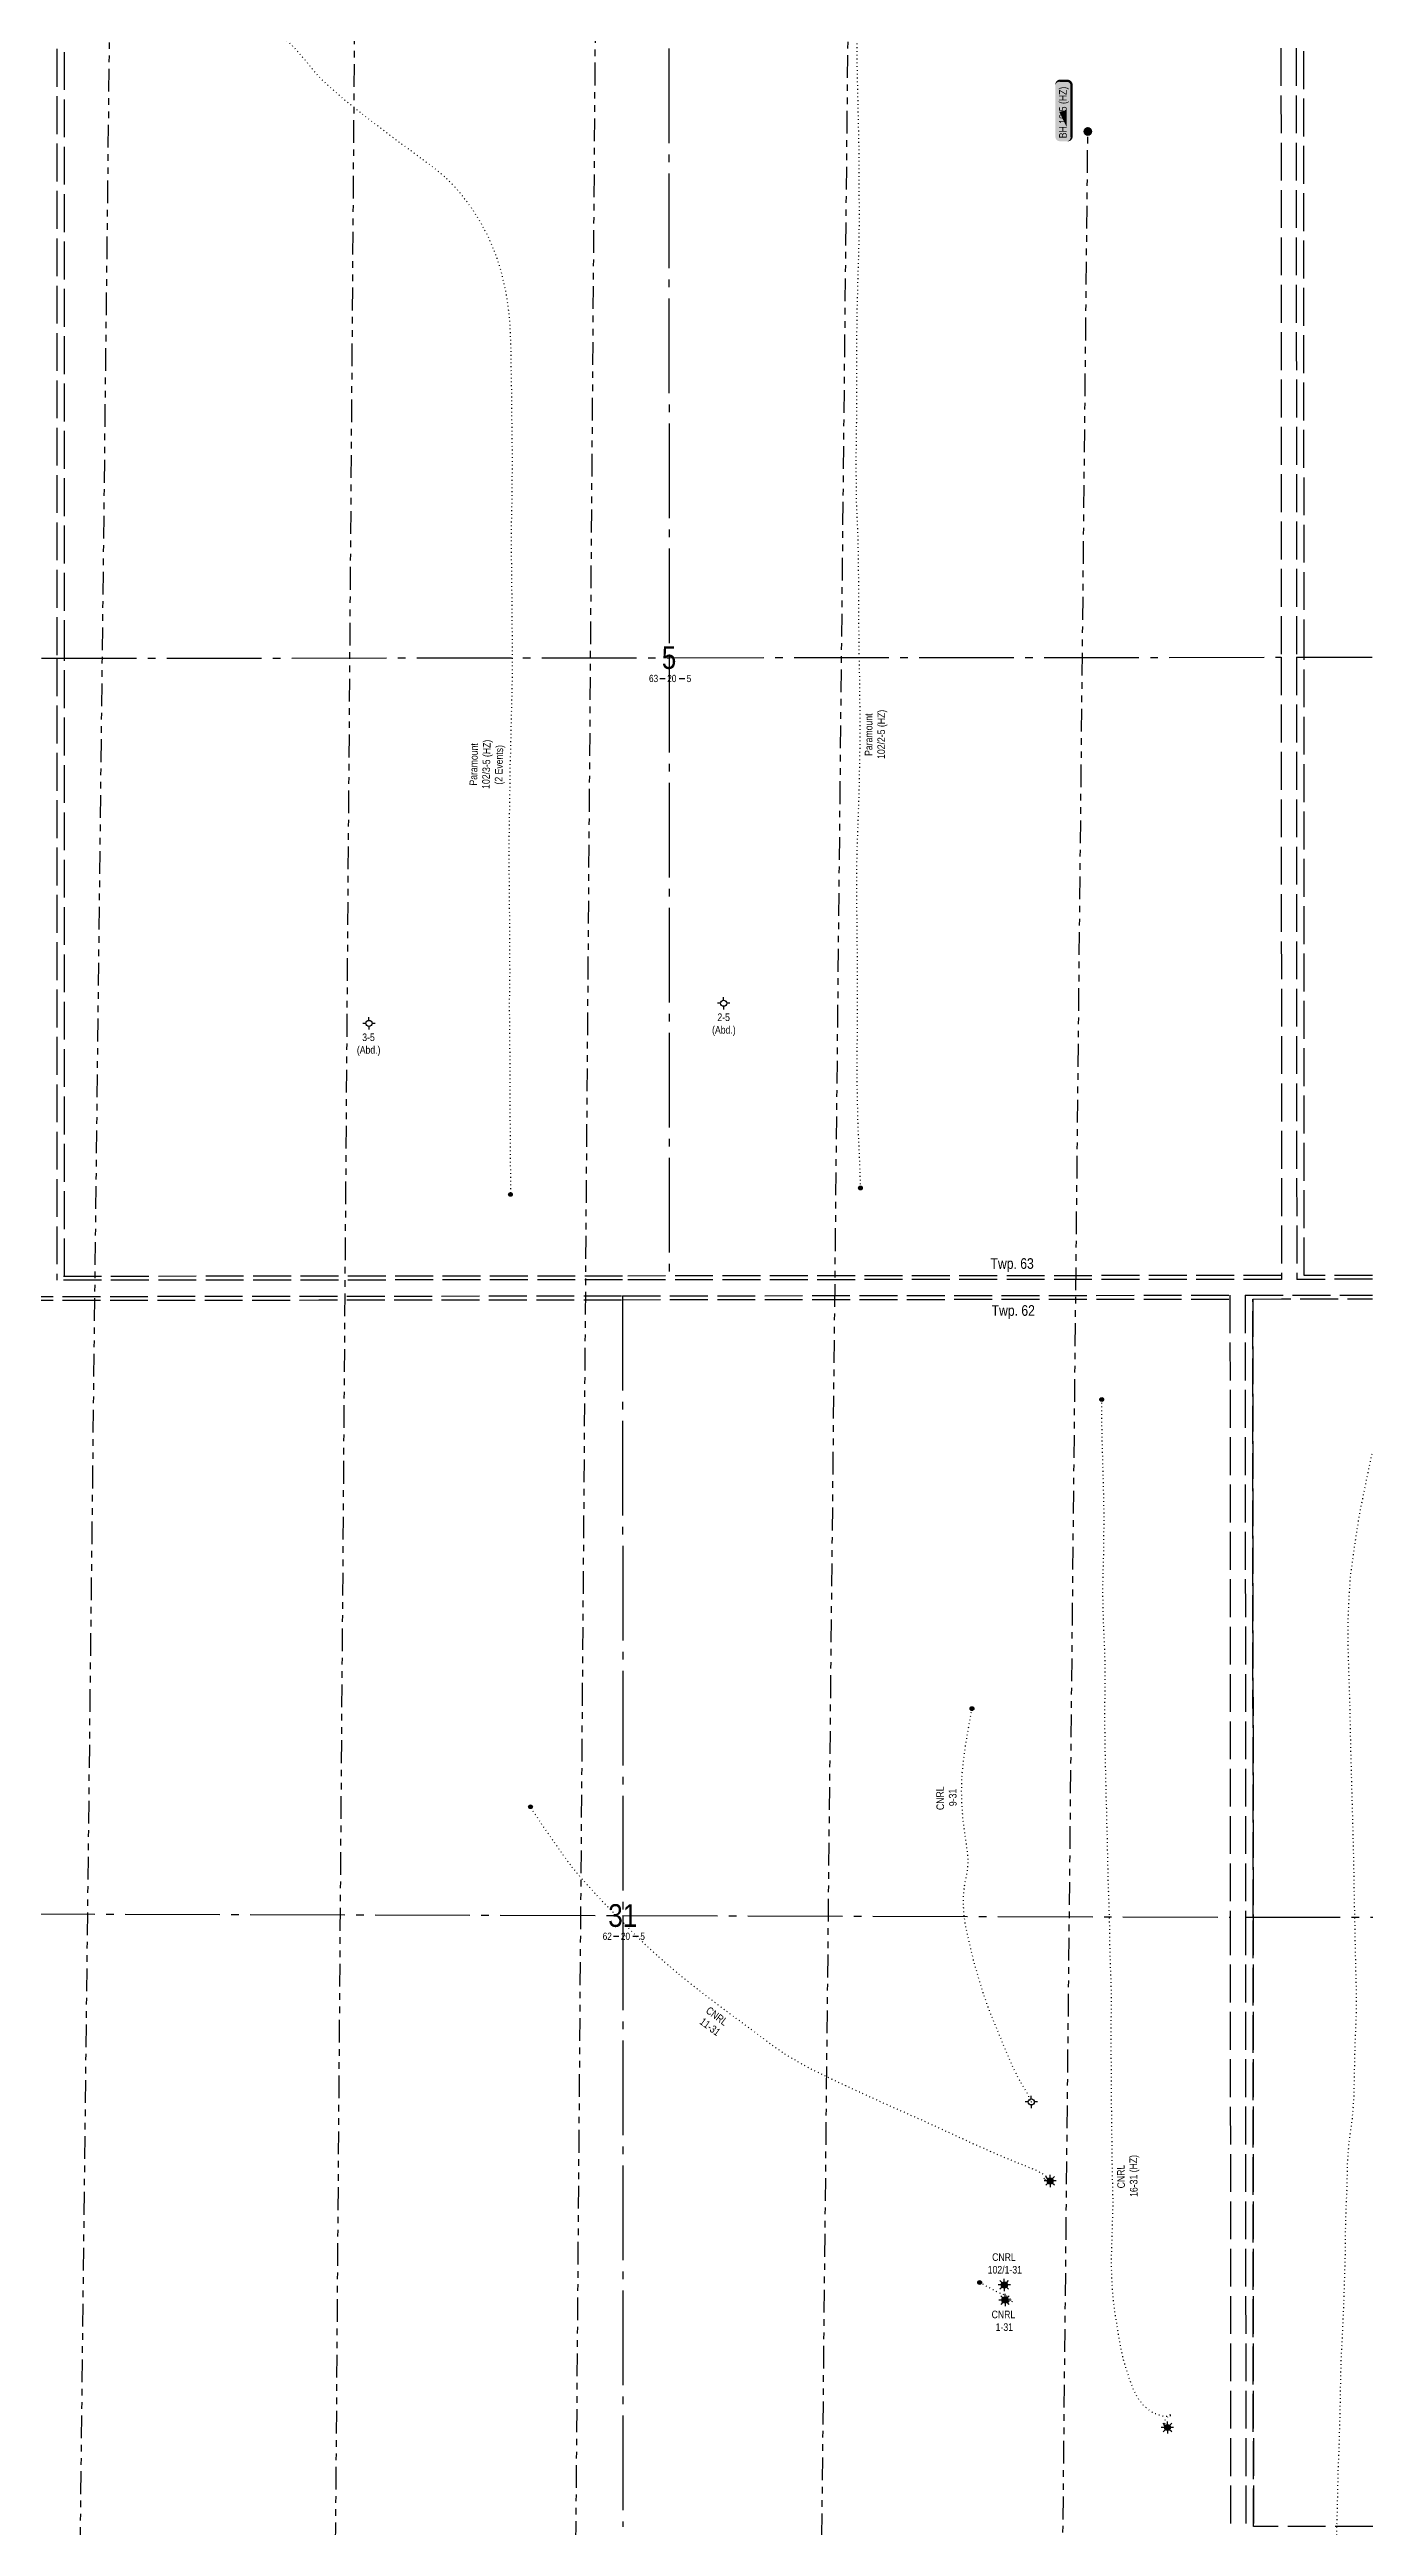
# Model space of a CAD drawing. Extents: x 492570 to 504268, y 6024618 to 6032974.
# Drawn here: x 499966 to 501713, y 6027974 to 6031244 of the extents above; entities that cross this region are included whole.
import ezdxf
from ezdxf.enums import TextEntityAlignment as Align

# ---------------------------------------------------------------- set-up
doc = ezdxf.new("R2010")
doc.units = 0
doc.header["$LTSCALE"] = 5
for name, pattern in [('foc-DOT', [1, 0.2, -0.8]), ('foc-DRILLPATH', [14.75, 6, -1.75, 1.75, -1.75, 1.75, -1.75]), ('foc-QUARTERLINE', [33, 25, -3, 2, -3]), ('foc-UNSURVEYED', [12.5, 10, -2.5])]:
    doc.linetypes.add(name, pattern=pattern)
for name, color, linetype in [('10', 1, 'Continuous'), ('9', 3, 'Continuous'), ('AS-DRILL-T', 8, 'Continuous'), ('C-WS-S', 8, 'Continuous'), ('CG-NOTES', 7, 'Continuous'), ('D-TXT', 6, 'Continuous'), ('DETAIL-HZ-Existing', 8, 'foc-DOT'), ('F-WS-S', 8, 'Continuous'), ('L-MON', 1, 'Continuous'), ('L-QSEC', 8, 'foc-QUARTERLINE'), ('L-SECLBL', 7, 'Continuous'), ('L-USEC', 7, 'foc-UNSURVEYED'), ('P-PDRILLPATH', 12, 'foc-DRILLPATH')]:
    doc.layers.add(name, color=color, linetype=linetype)
doc.layers.add('F-WS-T', color=190, linetype='Continuous', lineweight=9)
doc.styles.add('80', font='ARIALN.TTF', dxfattribs={"height": 10})
doc.styles.add('80L', font='ARIALN.TTF', dxfattribs={"height": 10})
doc.styles.add('SIMPLEX', font='ARIALN.TTF')

# ---------------------------------------------------------------- blocks, each defined once
blk = doc.blocks.new('L-SECLBL')
at = {"layer": '9', "color": 7}
for p, q in [((-5.1, -27.8), (-12.3, -27.8)), ((20.7, -27.8), (13.5, -27.8))]:
    blk.add_line(p, q, dxfattribs=at)
at = {"layer": '10', "color": 2, "style": 'SIMPLEX'}
blk.add_attdef('SEC', text='', height=30, dxfattribs=at).set_placement((0, 0), align=Align.MIDDLE)
at = {"layer": '10', "color": 5, "style": '80L'}
blk.add_attdef('TWP', text='', height=9.5, dxfattribs=at).set_placement((-14.4, -27.4), align=Align.MIDDLE_RIGHT)
blk.add_attdef('RGE', text='', height=9.5, dxfattribs=at).set_placement((3.6, -27.4), align=Align.MIDDLE_CENTER)
blk.add_attdef('MER', text='', height=9.5, dxfattribs=at).set_placement((23.2, -27.4), align=Align.MIDDLE_LEFT)
blk = doc.blocks.new('plbh')
at = {"layer": 'L-MON'}
h = blk.add_hatch(color=255, dxfattribs=at)
h.dxf.hatch_style = 1
edge = h.paths.add_edge_path()
edge.add_arc((0, 0), 1.16, 0, 360)
h = blk.add_hatch(color=256, dxfattribs=at)
h.dxf.hatch_style = 1
h.paths.add_polyline_path([(-0.96, 0, 1), (0.96, 0, 1)])
h.paths.add_polyline_path([(0.91, 0, -1), (-0.91, 0, -1)], flags=16)
h.paths.add_polyline_path([(0.45, 0, -1), (-0.45, 0, -1)], flags=0)
h = blk.add_hatch(color=256, dxfattribs=at)
h.dxf.hatch_style = 1
h.paths.add_polyline_path([(-0.45, 0, 1), (0.45, 0, 1)])
h.paths.add_polyline_path([(0.4, 0, -1), (-0.4, 0, -1)], flags=16)
at = {"layer": 'L-MON', "color": 240}
for radius in [0.96, 0.91, 0.45, 0.4]:
    blk.add_circle((0, 0), radius, dxfattribs=at)
blk = doc.blocks.new('*U82')
h = blk.add_hatch(color=254)
edge = h.paths.add_edge_path()
edge.add_line((-34, -11.5), (34, -11.5))
edge.add_arc((34, -5.5), 6, 270, 360)
edge.add_line((40, -5.5), (40, 4))
edge.add_arc((34, 4), 6, 0, 90)
edge.add_line((34, 10), (-34, 10))
edge.add_arc((-34, 4), 6, 90, 180)
edge.add_line((-40, 4), (-40, -5.5))
edge.add_arc((-34, -5.5), 6, 180, 270)
at = {"color": 1, "flags": 128}
blk.add_lwpolyline([(-34, -11.5, 3, 3, 0), (34, -11.5, 3, 3, 0.414214), (40, -5.5, 3, 3, 0), (40, 4, 3, 0, 0.414214), (34, 10, 0, 0, 0), (-34, 10, 0, 0, 0.414214), (-40, 4, 0, 0, 0), (-40, -5.5, 0, 3, 0.414214)], format="xyseb", close=True, dxfattribs=at)
blk.add_lwpolyline([(-21, -5, 0, 10, 0), (0, 0, 5, 5, 0)], format="xyseb", dxfattribs=at)
at = {"color": 1, "style": '80'}
blk.add_attdef('ENTER_TEXT_001', (-36, -5), '', height=10, dxfattribs=at)
blk = doc.blocks.new('GAS')
h = blk.add_hatch(color=255)
h.dxf.hatch_style = 1
edge = h.paths.add_edge_path()
edge.add_arc((0, 0), 0.9, 0, 360)
for p, q in [((-0.81, 0), (-1.62, 0)), ((-0.57, 0.57), (-1.14, 1.14)), ((0, 0.81), (0, 1.62)), ((0.57, 0.57), (1.14, 1.14)), ((1.62, 0), (0.81, 0)), ((-0.57, -0.57), (-1.14, -1.14)), ((0, -0.81), (0, -1.62)), ((1.14, -1.14), (0.57, -0.57))]:
    blk.add_line(p, q)
blk.add_circle((0, 0), 0.8)
blk = doc.blocks.new('BH-Existing')
at = {"layer": 'AS-DRILL-T'}
h = blk.add_hatch(color=256, dxfattribs=at)
h.dxf.hatch_style = 1
edge = h.paths.add_edge_path()
edge.add_arc((0, 0), 0.5, 0, 360)
blk.add_circle((0, 0), 0.5, dxfattribs=at)
blk = doc.blocks.new('GABD')
for p, q in [((-0.81, 0), (-1.62, 0)), ((0, 0.81), (0, 1.62)), ((1.62, 0), (0.81, 0)), ((0, -0.81), (0, -1.62))]:
    blk.add_line(p, q)
blk.add_circle((0, 0), 0.8)

msp = doc.modelspace()

# ---------------------------------------------------------------- linework, layer by layer
at = {"layer": 'DETAIL-HZ-Existing', "flags": 128}
for points in [[(500862.98, 6031435.737), (500862.98, 6031435.737), (500862.98, 6031435.867), (500862.98, 6031436.017), (500862.98, 6031436.017), (500862.98, 6031436.117), (500862.98, 6031436.337), (500862.98, 6031436.457), (500862.98, 6031436.457), (500862.98, 6031436.457), (500862.98, 6031436.747), (500862.98, 6031437.167), (500862.98, 6031437.637), (500862.979, 6031437.887), (500862.979, 6031438.157), (500862.979, 6031438.447), (500862.979, 6031438.587), (500862.979, 6031438.807), (500862.979, 6031439.367), (500862.979, 6031439.897), (500862.979, 6031440.187), (500862.979, 6031440.637), (500862.809, 6031440.717), (500862.609, 6031440.687), (500862.499, 6031440.777), (500862.579, 6031441.037), (500862.779, 6031441.487), (500863.139, 6031442.047), (500863.689, 6031442.707), (500864.438, 6031443.498), (500865.388, 6031444.388), (500866.548, 6031445.338), (500867.928, 6031446.348), (500869.508, 6031447.409), (500871.317, 6031448.579), (500873.267, 6031449.889), (500875.367, 6031451.44), (500877.447, 6031453.07), (500879.466, 6031454.731), (500881.426, 6031456.411), (500883.346, 6031458.131), (500885.285, 6031459.932), (500887.155, 6031461.692), (500889.005, 6031463.453), (500890.814, 6031465.183), (500892.654, 6031466.893), (500894.504, 6031468.564), (500896.343, 6031470.234), (500898.173, 6031471.864), (500900.053, 6031473.485), (500902.022, 6031475.115), (500904.002, 6031476.715), (500905.992, 6031478.316), (500907.931, 6031479.886), (500909.901, 6031481.517), (500911.831, 6031483.137), (500913.73, 6031484.798), (500915.54, 6031486.438), (500917.27, 6031488.088), (500918.929, 6031489.729), (500920.549, 6031491.389), (500922.169, 6031492.969), (500923.768, 6031494.46), (500925.398, 6031495.91), (500927.018, 6031497.32), (500928.568, 6031498.72), (500930.097, 6031500.041), (500931.697, 6031501.321), (500933.387, 6031502.611), (500935.167, 6031503.942), (500936.916, 6031505.302), (500938.706, 6031506.683), (500940.526, 6031508.063), (500942.405, 6031509.463), (500944.305, 6031510.864), (500946.135, 6031512.254), (500947.965, 6031513.664), (500949.794, 6031515.095), (500951.284, 6031516.295), (500951.594, 6031516.545), (500953.474, 6031518.016), (500955.414, 6031519.466), (500957.253, 6031520.916), (500959.023, 6031522.427), (500960.833, 6031524.117), (500962.682, 6031525.937), (500964.422, 6031527.738), (500966.162, 6031529.468), (500967.261, 6031530.428), (500968.031, 6031531.058), (500969.951, 6031532.529), (500971.781, 6031533.949), (500973.63, 6031535.399), (500975.49, 6031536.85), (500977.56, 6031538.41), (500979.23, 6031539.621), (500981.149, 6031540.951), (500983.099, 6031542.261), (500984.949, 6031543.642), (500986.678, 6031545.072), (500988.358, 6031546.522), (500990.158, 6031548.063), (500991.958, 6031549.623), (500993.597, 6031551.163), (500995.137, 6031552.734), (500996.657, 6031554.424), (500998.236, 6031556.154), (500999.956, 6031557.845), (501001.666, 6031559.455), (501003.245, 6031560.995), (501004.825, 6031562.536), (501006.495, 6031564.126), (501008.284, 6031565.786), (501010.194, 6031567.497), (501012.054, 6031569.177), (501013.753, 6031570.817), (501015.383, 6031572.458), (501016.933, 6031574.118), (501018.353, 6031575.728), (501019.702, 6031577.209), (501020.962, 6031578.529), (501022.122, 6031579.849), (501023.111, 6031581.089), (501024.031, 6031582.24), (501024.901, 6031583.27), (501025.671, 6031584.24), (501026.321, 6031585.15), (501026.871, 6031586.01), (501027.31, 6031586.81), (501027.65, 6031587.57), (501027.93, 6031588.29), (501027.97, 6031588.42), (501028.13, 6031588.9), (501028.26, 6031589.38), (501028.33, 6031589.69), (501028.36, 6031589.84), (501028.42, 6031590.24), (501028.46, 6031590.53), (501028.45, 6031590.691), (501028.42, 6031590.821), (501028.38, 6031590.91), (501028.31, 6031590.85), (501028.26, 6031590.52), (501028.25, 6031589.89), (501028.28, 6031588.99), (501028.36, 6031587.82), (501028.52, 6031586.35), (501028.691, 6031584.7), (501028.821, 6031582.921), (501028.881, 6031580.861), (501028.782, 6031578.39), (501028.663, 6031575.55), (501028.613, 6031572.39), (501028.574, 6031568.95), (501028.574, 6031565.47), (501028.595, 6031564.76), (501028.685, 6031561.81), (501028.876, 6031557.74), (501029.117, 6031553.3), (501029.398, 6031548.66), (501029.739, 6031543.731), (501030.11, 6031538.541), (501030.5, 6031533.171), (501030.912, 6031527.511), (501030.922, 6031527.461), (501031.283, 6031521.641), (501031.554, 6031515.541), (501031.594, 6031514.431), (501031.785, 6031509.261), (501031.996, 6031502.821), (501032.158, 6031496.321), (501032.209, 6031489.521), (501032.15, 6031482.391), (501031.962, 6031475.031), (501031.902, 6031473.161), (501031.743, 6031467.35), (501031.605, 6031459.461), (501031.476, 6031451.46), (501031.348, 6031443.19), (501031.339, 6031434.97), (501031.441, 6031426.47), (501031.582, 6031417.87), (501031.593, 6031417.16), (501031.674, 6031409.26), (501031.646, 6031400.47), (501031.587, 6031391.68), (501031.559, 6031382.73), (501031.561, 6031373.76), (501031.522, 6031364.79), (501031.503, 6031362.39), (501031.464, 6031355.94), (501031.426, 6031347.13), (501031.398, 6031338.23), (501031.399, 6031329.22), (501031.421, 6031320.06), (501031.463, 6031310.88), (501031.534, 6031301.55), (501031.616, 6031292.18), (501031.628, 6031282.77), (501031.58, 6031273.41), (501031.452, 6031263.91), (501031.422, 6031261.94), (501031.323, 6031254.44), (501031.225, 6031244.809), (501031.207, 6031235.639), (501031.309, 6031223.359), (501031.471, 6031213.469), (501031.653, 6031204.079), (501031.885, 6031194.679), (501032.127, 6031185.289), (501032.338, 6031175.899), (501032.54, 6031166.499), (501032.722, 6031157.099), (501032.914, 6031147.609), (501033.125, 6031138.009), (501033.367, 6031128.309), (501033.589, 6031118.609), (501033.741, 6031108.919), (501033.793, 6031099.219), (501033.795, 6031089.619), (501033.776, 6031079.919), (501033.798, 6031070.219), (501033.85, 6031060.519), (501033.912, 6031050.819), (501034.034, 6031041.119), (501034.076, 6031031.419), (501034.048, 6031021.819), (501034.049, 6031012.119), (501033.961, 6031002.519), (501033.773, 6030992.819), (501033.575, 6030983.129), (501033.357, 6030973.429), (501033.079, 6030963.828), (501032.74, 6030954.238), (501032.442, 6030944.548), (501032.204, 6030934.848), (501031.956, 6030925.148), (501031.698, 6030915.558), (501031.429, 6030905.858), (501031.221, 6030896.258), (501031.093, 6030886.558), (501030.985, 6030876.868), (501030.887, 6030867.168), (501030.839, 6030857.467), (501030.811, 6030847.867), (501030.762, 6030838.167), (501030.724, 6030828.467), (501030.706, 6030818.767), (501030.668, 6030809.167), (501030.64, 6030799.467), (501030.692, 6030789.767), (501030.793, 6030780.067), (501030.835, 6030770.467), (501030.707, 6030760.777), (501030.509, 6030751.077), (501030.361, 6030741.477), (501030.233, 6030731.777), (501030.124, 6030722.077), (501030.066, 6030712.387), (501030.038, 6030702.687), (501030.03, 6030693.087), (501030.052, 6030683.386), (501030.114, 6030673.686), (501030.205, 6030663.987), (501030.307, 6030654.396), (501030.459, 6030644.696), (501030.801, 6030635.007), (501031.283, 6030625.417), (501031.765, 6030615.737), (501032.186, 6030606.047), (501032.458, 6030596.347), (501032.65, 6030586.757), (501032.862, 6030577.057), (501033.024, 6030567.357), (501033.116, 6030557.767), (501033.157, 6030548.067), (501033.189, 6030538.366), (501033.231, 6030528.766), (501033.293, 6030519.066), (501033.375, 6030509.366), (501033.407, 6030499.676), (501033.448, 6030490.076), (501033.54, 6030480.376), (501033.642, 6030470.776), (501033.734, 6030461.076), (501033.816, 6030451.376), (501033.887, 6030445.686), (501033.958, 6030441.676), (501034.159, 6030432.086), (501034.421, 6030422.486), (501034.633, 6030412.786), (501034.755, 6030403.086), (501034.847, 6030393.386), (501034.869, 6030383.686), (501034.95, 6030374.086), (501035.092, 6030364.396), (501035.194, 6030354.896), (501035.236, 6030345.206), (501035.198, 6030335.516), (501035.06, 6030325.916), (501034.891, 6030316.216), (501034.703, 6030306.526), (501034.515, 6030296.826), (501034.337, 6030287.226), (501034.159, 6030277.526), (501033.971, 6030267.835), (501033.722, 6030258.135), (501033.404, 6030248.545), (501033.056, 6030238.845), (501032.708, 6030229.155), (501032.38, 6030219.555), (501032.062, 6030209.865), (501031.703, 6030200.175), (501031.365, 6030190.585), (501031.107, 6030180.884), (501030.929, 6030171.184), (501030.781, 6030161.484), (501030.783, 6030151.794), (501030.804, 6030142.094), (501030.756, 6030132.494), (501030.768, 6030122.794), (501030.83, 6030113.094), (501030.912, 6030103.494), (501031.054, 6030093.794), (501031.135, 6030084.104), (501031.217, 6030074.504), (501031.319, 6030064.814), (501031.451, 6030055.114), (501031.583, 6030045.414), (501031.665, 6030035.814), (501031.665, 6030035.714), (501031.716, 6030026.014), (501031.738, 6030016.414), (501031.75, 6030006.724), (501031.772, 6029997.024), (501031.734, 6029987.324), (501031.636, 6029977.724), (501031.567, 6029968.023), (501031.519, 6029958.323), (501031.471, 6029948.623), (501031.413, 6029939.023), (501031.375, 6029929.423), (501031.327, 6029919.723), (501031.278, 6029910.023), (501031.28, 6029900.423), (501031.242, 6029890.723), (501031.254, 6029881.023), (501031.386, 6029871.323), (501031.538, 6029861.623), (501031.73, 6029851.933), (501031.931, 6029842.233), (501032.103, 6029832.633), (501032.405, 6029822.933), (501032.847, 6029813.253), (501033.309, 6029803.563), (501033.761, 6029793.873), (501034.183, 6029784.183), (501034.584, 6029774.493), (501034.986, 6029764.693), (501035.358, 6029755.003), (501035.911, 6029741.112)], [(500229.914, 6031273.538), (500229.914, 6031273.538), (500229.914, 6031273.508), (500229.614, 6031273.138), (500229.744, 6031273.038), (500230.104, 6031272.888), (500231.654, 6031272.358), (500233.514, 6031272.218), (500235.154, 6031273.238), (500235.914, 6031274.588), (500236.184, 6031275.268), (500236.524, 6031276.358), (500236.704, 6031277.078), (500236.994, 6031278.178), (500237.524, 6031278.868), (500238.394, 6031279.278), (500238.894, 6031279.438), (500239.204, 6031279.648), (500239.294, 6031279.758), (500239.434, 6031280.018), (500239.504, 6031280.338), (500239.504, 6031280.518), (500239.504, 6031280.518), (500239.514, 6031281.318), (500239.623, 6031282.358), (500239.993, 6031283.498), (500239.993, 6031283.498), (500240.523, 6031284.619), (500241.093, 6031285.619), (500241.693, 6031286.429), (500242.293, 6031287.119), (500242.873, 6031287.779), (500243.393, 6031288.369), (500243.793, 6031288.829), (500244.043, 6031289.169), (500244.163, 6031289.419), (500244.223, 6031289.629), (500244.253, 6031289.799), (500244.273, 6031289.919), (500244.283, 6031290.009), (500244.383, 6031290.029), (500244.723, 6031289.869), (500244.833, 6031289.809), (500245.343, 6031289.439), (500246.153, 6031288.809), (500247.023, 6031288.049), (500247.093, 6031287.969), (500248.203, 6031286.879), (500249.523, 6031285.579), (500251.053, 6031284.089), (500252.743, 6031282.439), (500254.564, 6031280.659), (500256.524, 6031278.739), (500258.494, 6031276.799), (500258.604, 6031276.69), (500260.794, 6031274.45), (500263.144, 6031271.93), (500265.604, 6031269.2), (500268.254, 6031266.3), (500271.134, 6031263.3), (500274.234, 6031260.23), (500277.625, 6031257.04), (500281.285, 6031253.641), (500285.045, 6031250.001), (500288.825, 6031246.151), (500292.665, 6031241.981), (500296.655, 6031237.441), (500300.916, 6031232.552), (500305.316, 6031227.302), (500309.866, 6031221.642), (500314.596, 6031215.762), (500319.727, 6031209.823), (500325.407, 6031204.033), (500331.547, 6031198.333), (500337.928, 6031192.604), (500344.458, 6031186.754), (500351.198, 6031180.844), (500358.198, 6031175.005), (500365.319, 6031169.295), (500372.469, 6031163.636), (500379.659, 6031157.936), (500387.059, 6031152.136), (500394.5, 6031146.477), (500403.63, 6031139.517), (500407.2, 6031136.737), (500412.88, 6031132.368), (500413.12, 6031132.178), (500414.63, 6031131.028), (500421.991, 6031125.468), (500429.241, 6031120.159), (500436.941, 6031114.629), (500444.401, 6031109.079), (500451.592, 6031103.67), (500459.132, 6031098.11), (500466.522, 6031092.681), (500473.972, 6031086.991), (500481.433, 6031080.932), (500488.293, 6031074.962), (500495.123, 6031068.452), (500501.693, 6031061.452), (500507.664, 6031054.473), (500513.754, 6031046.803), (500519.404, 6031039.333), (500524.785, 6031031.684), (500529.755, 6031023.884), (500534.456, 6031015.894), (500538.946, 6031007.694), (500543.136, 6030999.535), (500546.977, 6030991.345), (500550.477, 6030983.115), (500553.938, 6030974.375), (500557.128, 6030965.555), (500559.948, 6030956.605), (500562.439, 6030947.566), (500564.679, 6030938.426), (500566.7, 6030929.256), (500568.48, 6030920.026), (500569.971, 6030910.756), (500571.211, 6030901.466), (500572.242, 6030892.096), (500573.032, 6030882.766), (500573.623, 6030873.396), (500574.033, 6030864.026), (500574.354, 6030854.606), (500574.544, 6030845.226), (500574.645, 6030835.816), (500574.775, 6030826.416), (500574.946, 6030817.036), (500575.146, 6030807.665), (500575.347, 6030798.265), (500575.397, 6030788.875), (500575.398, 6030779.455), (500575.508, 6030770.085), (500575.668, 6030760.705), (500575.809, 6030751.315), (500575.929, 6030741.935), (500576.05, 6030732.515), (500576.19, 6030723.145), (500576.261, 6030713.725), (500576.251, 6030704.345), (500576.232, 6030694.975), (500576.212, 6030685.575), (500576.203, 6030676.195), (500576.183, 6030666.875), (500576.094, 6030657.475), (500575.914, 6030648.105), (500575.675, 6030638.705), (500575.445, 6030629.305), (500575.286, 6030619.915), (500575.166, 6030610.505), (500575.097, 6030601.124), (500575.137, 6030591.704), (500575.208, 6030582.324), (500575.268, 6030572.944), (500575.359, 6030563.564), (500575.419, 6030554.214), (500575.499, 6030544.804), (500575.64, 6030535.404), (500575.771, 6030526.024), (500575.911, 6030516.624), (500576.001, 6030507.244), (500576.002, 6030497.864), (500576.072, 6030488.434), (500576.213, 6030479.054), (500576.383, 6030469.644), (500576.504, 6030460.264), (500576.534, 6030450.894), (500576.485, 6030441.504), (500576.405, 6030432.144), (500576.366, 6030422.754), (500576.326, 6030413.344), (500576.167, 6030403.964), (500575.957, 6030394.563), (500575.758, 6030385.223), (500575.508, 6030375.853), (500575.199, 6030366.453), (500574.949, 6030357.043), (500574.74, 6030347.583), (500574.58, 6030338.203), (500574.411, 6030328.793), (500574.191, 6030319.393), (500573.872, 6030310.013), (500573.562, 6030300.653), (500573.413, 6030291.233), (500573.303, 6030281.833), (500573.194, 6030272.433), (500573.114, 6030263.063), (500573.004, 6030253.703), (500572.825, 6030244.333), (500572.625, 6030234.823), (500572.406, 6030225.343), (500572.296, 6030215.962), (500572.237, 6030206.542), (500572.127, 6030197.152), (500572.058, 6030187.752), (500572.038, 6030178.352), (500572.059, 6030168.962), (500572.169, 6030159.532), (500572.3, 6030150.162), (500572.37, 6030140.762), (500572.391, 6030131.352), (500572.511, 6030121.982), (500572.662, 6030112.572), (500572.702, 6030103.192), (500572.773, 6030093.772), (500572.823, 6030084.372), (500572.794, 6030074.962), (500572.764, 6030065.552), (500572.775, 6030056.162), (500572.875, 6030046.762), (500573.056, 6030037.292), (500573.156, 6030027.902), (500573.116, 6030018.451), (500572.967, 6030009.071), (500572.788, 6029999.671), (500572.668, 6029990.271), (500572.618, 6029980.871), (500572.679, 6029971.601), (500572.789, 6029962.141), (500572.87, 6029952.721), (500572.91, 6029943.311), (500573.011, 6029933.891), (500573.131, 6029924.461), (500573.202, 6029915.061), (500573.252, 6029905.651), (500573.293, 6029896.261), (500573.293, 6029886.901), (500573.274, 6029877.481), (500573.304, 6029868.071), (500573.365, 6029858.681), (500573.395, 6029849.261), (500573.446, 6029839.87), (500573.536, 6029830.46), (500573.657, 6029821.04), (500573.807, 6029811.63), (500573.838, 6029802.22), (500573.818, 6029792.83), (500573.879, 6029783.42), (500573.949, 6029774.01), (500574.04, 6029764.63), (500574.07, 6029755.25), (500574.071, 6029747.629), (500574.131, 6029732.629)], [(501440.996, 6028105.049), (501440.996, 6028105.049), (501440.996, 6028105.499), (501440.656, 6028105.949), (501439.616, 6028106.679), (501439.356, 6028106.929), (501439.136, 6028107.109), (501438.946, 6028107.239), (501438.786, 6028107.319), (501438.636, 6028107.359), (501438.356, 6028107.378), (501437.996, 6028107.408), (501437.836, 6028107.408), (501437.116, 6028107.538), (501436.516, 6028107.808), (501436.086, 6028108.058), (501435.855, 6028108.068), (501435.506, 6028107.908), (501435.526, 6028107.777), (501435.826, 6028107.728), (501436.475, 6028108.748), (501437.465, 6028110.258), (501438.314, 6028111.358), (501438.204, 6028112.978), (501437.903, 6028114.938), (501438.503, 6028116.048), (501439.023, 6028116.659), (501439.223, 6028117.009), (501439.543, 6028117.369), (501440.142, 6028117.789), (501440.942, 6028118.509), (501441.522, 6028119.22), (501441.842, 6028119.88), (501442.191, 6028120.62), (501442.691, 6028121.3), (501443.521, 6028122.11), (501443.671, 6028122.25), (501443.681, 6028122.25), (501443.681, 6028122.25), (501443.951, 6028122.3), (501444.161, 6028122.26), (501444.431, 6028122.19), (501444.761, 6028122.101), (501445.161, 6028122.011), (501445.631, 6028121.921), (501446.111, 6028121.821), (501446.601, 6028121.711), (501446.811, 6028121.631), (501446.891, 6028121.541), (501446.691, 6028121.201), (501446.001, 6028120.761), (501445.012, 6028120.411), (501443.812, 6028120.17), (501442.502, 6028119.95), (501441.162, 6028119.759), (501439.572, 6028119.729), (501437.492, 6028119.898), (501434.912, 6028120.247), (501431.951, 6028120.856), (501428.681, 6028121.815), (501425.141, 6028123.174), (501421.47, 6028124.963), (501417.109, 6028127.722), (501413.508, 6028130.491), (501410.068, 6028133.749), (501406.686, 6028137.638), (501403.385, 6028142.177), (501400.203, 6028147.376), (501397.201, 6028153.175), (501394.439, 6028159.515), (501391.947, 6028166.354), (501389.555, 6028173.583), (501387.023, 6028181.072), (501384.56, 6028188.972), (501382.397, 6028197.261), (501380.425, 6028205.951), (501378.692, 6028214.9), (501377.149, 6028224.06), (501375.596, 6028233.309), (501374.053, 6028242.699), (501372.52, 6028252.168), (501371.097, 6028261.698), (501369.994, 6028271.298), (501369.101, 6028280.938), (501368.358, 6028290.557), (501367.815, 6028300.197), (501367.452, 6028309.837), (501367.209, 6028319.497), (501367.236, 6028329.117), (501367.493, 6028338.778), (501367.79, 6028348.448), (501368.126, 6028358.108), (501368.403, 6028367.748), (501368.64, 6028377.428), (501368.917, 6028387.109), (501369.184, 6028396.789), (501369.231, 6028406.469), (501369.008, 6028416.159), (501368.745, 6028425.829), (501368.542, 6028435.489), (501368.369, 6028445.169), (501368.216, 6028454.829), (501368.143, 6028464.489), (501368.07, 6028474.139), (501367.886, 6028483.809), (501367.713, 6028493.489), (501367.62, 6028503.129), (501367.557, 6028512.809), (501367.444, 6028522.489), (501367.281, 6028532.169), (501367.198, 6028541.85), (501367.155, 6028551.49), (501367.092, 6028561.21), (501367.039, 6028570.84), (501367.016, 6028580.51), (501366.923, 6028590.17), (501366.74, 6028599.8), (501366.557, 6028609.46), (501366.504, 6028619.12), (501366.58, 6028628.8), (501366.737, 6028638.48), (501367.023, 6028651.671), (501367.18, 6028661.321), (501367.197, 6028671.001), (501367.034, 6028680.661), (501366.771, 6028690.331), (501366.478, 6028699.981), (501366.115, 6028709.641), (501365.752, 6028719.291), (501365.439, 6028728.951), (501365.226, 6028738.591), (501365.062, 6028748.251), (501364.949, 6028757.921), (501364.806, 6028767.571), (501364.573, 6028777.241), (501364.27, 6028786.901), (501363.987, 6028796.551), (501363.664, 6028806.211), (501363.251, 6028815.871), (501362.888, 6028825.511), (501362.675, 6028835.191), (501362.522, 6028844.841), (501362.339, 6028854.521), (501362.116, 6028864.171), (501361.903, 6028873.841), (501361.74, 6028883.491), (501361.516, 6028893.161), (501361.183, 6028902.791), (501360.93, 6028912.441), (501360.797, 6028922.101), (501360.524, 6028931.791), (501360.171, 6028941.451), (501359.968, 6028951.131), (501359.805, 6028960.811), (501359.592, 6028970.471), (501359.359, 6028980.111), (501359.146, 6028989.761), (501358.973, 6028999.431), (501358.85, 6029009.091), (501358.697, 6029018.741), (501358.504, 6029028.382), (501358.42, 6029038.052), (501358.417, 6029047.712), (501358.464, 6029057.382), (501358.611, 6029067.032), (501358.718, 6029076.702), (501358.755, 6029086.362), (501358.832, 6029096.022), (501358.829, 6029105.672), (501358.666, 6029115.322), (501358.403, 6029124.962), (501358.1, 6029134.622), (501357.757, 6029144.282), (501357.364, 6029153.962), (501356.921, 6029163.612), (501356.567, 6029173.222), (501356.264, 6029182.872), (501356.021, 6029192.502), (501355.898, 6029202.162), (501355.855, 6029211.823), (501355.922, 6029221.483), (501356.139, 6029231.143), (501356.426, 6029240.773), (501356.733, 6029250.443), (501357.01, 6029260.103), (501357.207, 6029269.793), (501357.254, 6029279.464), (501357.261, 6029289.144), (501357.308, 6029298.804), (501357.334, 6029308.474), (501357.261, 6029318.154), (501357.118, 6029327.814), (501356.925, 6029337.494), (501356.682, 6029347.184), (501356.389, 6029356.854), (501356.076, 6029366.544), (501355.853, 6029376.214), (501355.62, 6029385.844), (501355.337, 6029395.524), (501355.014, 6029405.164), (501354.781, 6029414.834), (501354.628, 6029424.514), (501354.465, 6029434.154), (501354.312, 6029443.824), (501354.301, 6029444.934), (501354.266, 6029461.934)], [(501712.751, 6026339.841), (501709.585, 6026340.908), (501705.105, 6026342.336), (501700.794, 6026343.624), (501696.884, 6026345.212), (501693.363, 6026347.631), (501690.131, 6026350.759), (501687, 6026354.188), (501683.978, 6026357.966), (501681.216, 6026362.225), (501678.834, 6026366.804), (501676.852, 6026371.653), (501675.24, 6026376.583), (501673.637, 6026381.522), (501671.875, 6026386.761), (501670.062, 6026393.05), (501668.549, 6026400.83), (501667.655, 6026410.25), (501667.432, 6026416.049), (501667.419, 6026422.019), (501667.478, 6026424.58), (501668.282, 6026437.25), (501669.546, 6026452.111), (501670.539, 6026468.271), (501670.921, 6026485.372), (501670.663, 6026503.242), (501670.864, 6026522.482), (501672.685, 6026543.683), (501676.214, 6026567.055), (501676.533, 6026568.905), (501680.483, 6026592.327), (501683.801, 6026619.239), (501685.218, 6026647.2), (501685.385, 6026675.63), (501685.514, 6026700.77), (501685.562, 6026704.16), (501686.279, 6026732.901), (501687.537, 6026761.572), (501688.564, 6026790.143), (501689.021, 6026819.003), (501689.458, 6026847.774), (501689.785, 6026876.574), (501689.182, 6026905.174), (501688.179, 6026933.714), (501687.676, 6026962.074), (501687.514, 6026990.844), (501687.141, 6027019.574), (501686.518, 6027048.074), (501686.515, 6027076.774), (501686.842, 6027105.375), (501687.099, 6027133.965), (501685.876, 6027162.695), (501683.803, 6027191.404), (501682.041, 6027220.074), (501679.588, 6027248.693), (501676.415, 6027277.072), (501674.452, 6027305.461), (501674.819, 6027334.162), (501675.936, 6027362.892), (501677.334, 6027391.773), (501678.661, 6027420.624), (501678.498, 6027449.334), (501677.395, 6027477.954), (501676.422, 6027506.664), (501675.629, 6027535.234), (501674.786, 6027563.984), (501673.523, 6027592.723), (501672.14, 6027621.443), (501670.717, 6027650.153), (501669.655, 6027678.902), (501668.941, 6027707.913), (501668.369, 6027736.492), (501667.856, 6027765.243), (501667.413, 6027793.923), (501667.23, 6027822.603), (501666.897, 6027851.383), (501665.454, 6027880.193), (501664.131, 6027908.842), (501663.968, 6027937.412), (501664.296, 6027965.943), (501665.183, 6027994.744), (501665.85, 6028023.404), (501666.507, 6028052.185), (501667.674, 6028080.886), (501668.461, 6028109.586), (501669.098, 6028138.287), (501669.595, 6028166.737), (501670.382, 6028195.548), (501671.789, 6028224.219), (501673.107, 6028252.87), (501674.224, 6028281.59), (501675.051, 6028310.341), (501675.958, 6028339.082), (501676.105, 6028367.912), (501676.892, 6028396.463), (501678.189, 6028425.174), (501678.506, 6028453.814), (501680.793, 6028482.385), (501684.821, 6028510.897), (501687.168, 6028539.489), (501687.755, 6028568.059), (501688.322, 6028596.6), (501689.239, 6028625.28), (501690.416, 6028653.781), (501690.473, 6028682.462), (501689.55, 6028711.211), (501688.968, 6028740.012), (501688.455, 6028768.872), (501687.792, 6028797.652), (501687.288, 6028827.102), (501686.846, 6028855.872), (501686.113, 6028884.392), (501685.38, 6028913.052), (501684.607, 6028941.671), (501683.794, 6028970.321), (501683.091, 6028998.991), (501682.468, 6029027.561), (501681.855, 6029056.281), (501681.013, 6029084.981), (501680.06, 6029113.711), (501679.237, 6029142.551), (501679.394, 6029171.291), (501680.691, 6029200.082), (501682.588, 6029228.783), (501686.445, 6029257.255), (501690.572, 6029285.557), (501695.08, 6029313.88), (501700.927, 6029342.023), (501706.674, 6029370.036), (501711.538, 6029393.022)], [(501261.054, 6028535.494), (501261.124, 6028535.254), (501261.194, 6028535.044), (501261.194, 6028535.044), (501261.194, 6028535.044), (501261.274, 6028534.864), (501261.364, 6028534.474), (501261.474, 6028534.074), (501261.584, 6028533.894), (501261.584, 6028533.894), (501261.584, 6028533.894), (501261.584, 6028533.894), (501261.404, 6028534.284), (501261.314, 6028534.414), (501261.024, 6028534.874), (501258.872, 6028539.824), (501257.832, 6028542.733), (501254.89, 6028548.513), (501251.789, 6028553.582), (501248.357, 6028559.271), (501244.735, 6028565.56), (501241.173, 6028572.279), (501237.631, 6028579.718), (501233.859, 6028588.387), (501226.894, 6028604.775), (501222.672, 6028614.964), (501218.649, 6028624.923), (501214.246, 6028635.532), (501208.802, 6028648.671), (501203.559, 6028662.319), (501198.735, 6028676.328), (501194.151, 6028690.857), (501189.727, 6028705.756), (501185.693, 6028719.825), (501182.159, 6028734.004), (501179.876, 6028744.263), (501176.842, 6028757.422), (501174.609, 6028767.872), (501173.036, 6028778.172), (501172.193, 6028788.931), (501171.79, 6028800.642), (501172.566, 6028815.852), (501175.561, 6028831.903), (501177.498, 6028842.864), (501177.917, 6028848.854), (501177.915, 6028855.184), (501177.523, 6028861.514), (501176.25, 6028871.813), (501173.716, 6028888.773), (501171.27, 6028908.582), (501169.905, 6028927.902), (501169.41, 6028946.452), (501169.875, 6028964.373), (501171.5, 6028981.253), (501174.214, 6029001.794), (501177.459, 6029022.195), (501181.682, 6029046.177), (501183.05, 6029053.927)], [(501286.204, 6028430.575), (501286.204, 6028430.575), (501286.114, 6028430.505), (501286.014, 6028430.435), (501285.974, 6028430.365), (501286.024, 6028430.215), (501286.184, 6028430.125), (501286.344, 6028430.065), (501286.674, 6028430.035), (501287.454, 6028430.135), (501287.534, 6028430.545), (501276.674, 6028432.432), (501281.463, 6028436.293), (501278.392, 6028438.653), (501268.641, 6028444.05), (501261.02, 6028447.198), (501246.838, 6028452.924), (501237.417, 6028456.731), (501227.936, 6028460.658), (501217.775, 6028464.965), (501201.813, 6028471.911), (501186.991, 6028478.496), (501165.979, 6028488.08), (501141.976, 6028499.263), (501116.052, 6028511.066), (501092.01, 6028521.759), (501067.607, 6028532.612), (501041.353, 6028544.575), (501016.35, 6028556.217), (500992.897, 6028567.151), (500971.624, 6028577.725), (500951.191, 6028589.039), (500935.459, 6028598.484), (500915.405, 6028612.549), (500898.891, 6028625.214), (500874.766, 6028643.037), (500853.962, 6028658.431), (500829.667, 6028676.724), (500803.441, 6028697.537), (500786.387, 6028711.832), (500770.083, 6028725.998), (500754.359, 6028740.193), (500737.045, 6028756.888), (500722.161, 6028772.294), (500707.656, 6028787.05), (500693.592, 6028801.596), (500678.688, 6028817.852), (500667.224, 6028830.579), (500656.191, 6028843.966), (500652.269, 6028849.165), (500647.237, 6028855.963), (500637.733, 6028869.291), (500630, 6028880.338), (500620.226, 6028894.286), (500605.18, 6028917.072), (500601.118, 6028923.56), (500600.588, 6028924.41)], [(501226.656, 6028273.335), (501226.656, 6028273.335), (501226.836, 6028273.325), (501227.326, 6028273.275), (501227.806, 6028273.185), (501228.226, 6028273.035), (501228.646, 6028272.785), (501229.167, 6028272.505), (501229.687, 6028272.205), (501230.177, 6028271.886), (501230.637, 6028271.596), (501231.017, 6028271.346), (501231.267, 6028271.206), (501231.507, 6028271.186), (501231.797, 6028271.196), (501232.077, 6028271.136), (501232.387, 6028270.986), (501232.707, 6028270.746), (501232.987, 6028270.456), (501233.297, 6028270.236), (501233.677, 6028270.147), (501234.077, 6028270.137), (501234.417, 6028270.187), (501234.697, 6028270.297), (501234.957, 6028270.427), (501235.217, 6028270.567), (501235.687, 6028270.867), (501236.047, 6028271.387), (501235.146, 6028273.187), (501233.746, 6028274.767), (501231.205, 6028276.826), (501228.955, 6028278.285), (501226.635, 6028279.425), (501223.874, 6028280.594), (501221.534, 6028281.563), (501218.584, 6028282.972), (501215.943, 6028284.352), (501214.203, 6028285.241), (501211.123, 6028286.88), (501208.042, 6028288.52), (501204.952, 6028290.159), (501201.872, 6028291.788), (501198.791, 6028293.427), (501195.711, 6028295.066), (501193.19, 6028296.405)]]:
    msp.add_lwpolyline(points, dxfattribs=at)
at = {"layer": 'L-QSEC'}
for p, q in [((501611.176, 6030441.621), (501711.122, 6030441.693)), ((501543.927, 6028778.571), (501711.782, 6028778.744))]:
    msp.add_line(p, q, dxfattribs=at)
at = {"layer": 'L-QSEC', "flags": 128}
for points in [[(500783.246, 6031245.195), (500783.421, 6030441.027)], [(499955.665, 6030440.434), (500783.421, 6030441.027)], [(500783.421, 6030441.027), (501591.07, 6030441.606)], [(500783.421, 6030441.027), (500783.603, 6029619.943)], [(500722.148, 6029598.767), (500722.327, 6028780.854)], [(499900.728, 6028783.215), (500722.327, 6028780.854)], [(500722.327, 6028780.854), (501523.821, 6028778.55)], [(500722.327, 6028780.854), (500722.499, 6027974.011)]]:
    msp.add_lwpolyline(points, dxfattribs=at)
at = {"layer": 'L-USEC', "flags": 128}
for points in [[(499975.738, 6031244.598), (499975.755, 6030842.517), (499975.771, 6030440.435)], [(499985.823, 6030440.456), (499985.808, 6030842.539), (499985.791, 6031244.618)], [(501590.751, 6031245.776), (501590.911, 6030843.692), (501591.07, 6030441.606)], [(501610.857, 6031245.784), (501611.017, 6030843.7), (501611.176, 6030441.614)], [(501621.229, 6030441.628), (501621.07, 6030843.715), (501620.911, 6031245.798)], [(499975.771, 6030440.435), (499975.788, 6030032.424), (499975.805, 6029619.368)], [(499985.858, 6029624.431), (499985.841, 6030032.446), (499985.823, 6030440.456)], [(501591.07, 6030441.606), (501591.232, 6030033.59), (501591.396, 6029620.516)], [(501611.176, 6030441.614), (501611.338, 6030033.598), (501611.502, 6029620.53)], [(501621.553, 6029625.595), (501621.392, 6030033.612), (501621.229, 6030441.628)], [(500722.144, 6029624.956), (500379.697, 6029624.712), (500321.495, 6029624.671), (500321.495, 6029624.671), (499975.805, 6029624.424)], [(500722.148, 6029619.899), (500379.701, 6029619.655), (500321.498, 6029619.613), (499975.809, 6029619.367)], [(501591.394, 6029625.573), (501553.602, 6029625.547), (501523.443, 6029625.525), (501187.496, 6029625.287), (501122.794, 6029625.24), (500783.599, 6029625), (500722.144, 6029624.956)], [(501591.397, 6029620.516), (501553.606, 6029620.49), (501523.446, 6029620.468), (501187.499, 6029620.23), (501122.798, 6029620.183), (500783.603, 6029619.943), (500722.148, 6029619.899)], [(501711.45, 6029620.601), (501611.503, 6029620.53)], [(501711.446, 6029625.658), (501621.553, 6029625.595)], [(499920.845, 6029597.932), (500321.496, 6029598.349), (500379.696, 6029598.41), (500722.148, 6029598.767)], [(499920.85, 6029592.875), (500321.501, 6029593.292), (500379.701, 6029593.353), (500722.153, 6029593.709)], [(500722.148, 6029598.767), (500783.601, 6029598.831), (501122.8, 6029599.185), (501187.5, 6029599.253), (501523.452, 6029599.604)], [(500722.153, 6029593.709), (500783.606, 6029593.774), (501122.805, 6029594.128), (501187.505, 6029594.196), (501523.457, 6029594.547)], [(501523.455, 6029599.604), (501523.638, 6029186.551), (501523.821, 6028778.55)], [(501543.558, 6029599.625), (501591.4, 6029599.676), (501621.56, 6029599.706), (501711.453, 6029599.8)], [(501543.561, 6029599.625), (501543.745, 6029186.56), (501543.927, 6028778.559)], [(501553.616, 6029594.579), (501591.406, 6029594.618), (501621.565, 6029594.649), (501711.458, 6029594.743)], [(501553.98, 6028778.581), (501553.798, 6029186.581), (501553.616, 6029594.579)], [(501553.621, 6029594.561), (501553.802, 6029186.564), (501553.985, 6028778.564)], [(501523.821, 6028778.55), (501524.001, 6028376.494), (501524.18, 6027974.436)], [(501543.927, 6028778.559), (501544.107, 6028376.503), (501544.286, 6027974.445)], [(501554.338, 6027974.466), (501554.16, 6028376.525), (501553.98, 6028778.581)], [(501553.985, 6028778.564), (501554.164, 6028376.507), (501554.343, 6027974.449)], [(501712.102, 6027974.626), (501554.338, 6027974.466)]]:
    msp.add_lwpolyline(points, dxfattribs=at)
at = {"layer": 'P-PDRILLPATH', "flags": 128}
for points in [[(499969.741, 6026690.325), (500005.802, 6027873.686), (500060.644, 6032573.155)], [(499989.699, 6026689.208), (500340.71, 6027574.024), (500375.489, 6032178.595)], [(499997.004, 6026688.799), (500655.62, 6027304.335), (500690.334, 6031784.838)], [(500004.309, 6026688.39), (500974.916, 6026985.682), (501020.998, 6031395.286)], [(500011.613, 6026687.982), (501289.882, 6026680.956), (501335.932, 6031135.652)]]:
    msp.add_lwpolyline(points, dxfattribs=at)

# ---------------------------------------------------------------- block references
at = {"layer": 'AS-DRILL-T', "xscale": 4.997316549999998, "yscale": 4.997316549999998, "zscale": 4.997316549999998}
for p in [(500574.131, 6029732.629), (501035.911, 6029741.112), (501354.266, 6029461.934), (501183.05, 6029053.927), (500600.588, 6028924.41), (501193.19, 6028296.405)]:
    msp.add_blockref('BH-Existing', p, dxfattribs=at)
at = {"layer": 'C-WS-S', "xscale": 4.997316549999959, "yscale": 4.997316549999959, "zscale": 4.997316549999959}
for p in [(501286.204, 6028430.575), (501226.656, 6028273.335), (501440.996, 6028105.049)]:
    msp.add_blockref('GAS', p, dxfattribs=at)
at = {"layer": 'CG-NOTES', "xscale": 0.99946331, "yscale": 0.99946331, "zscale": 0.99946331, "rotation": 90}
msp.add_blockref('*U82', (501303.038, 6031162.652), dxfattribs=at).add_auto_attribs({'ENTER_TEXT_001': 'BH 16-5 (HZ)'})
at = {"layer": 'F-WS-S', "xscale": 4.997316549999959, "yscale": 4.997316549999959}
for name, p, zscale in [('GABD', (500387.539, 6029958.352), 4.999999999999954), ('GABD', (500855.468, 6029985.012), 4.999999999999954), ('GABD', (501261.274, 6028534.864), 4.997316549999959), ('GAS', (501225.742, 6028293.252), 4.997316549999959)]:
    msp.add_blockref(name, p, dxfattribs=dict(at, zscale=zscale))
at = {"layer": 'L-MON', "xscale": 4.997316549999959, "yscale": 4.997316549999959, "zscale": 54.97048204999951}
msp.add_blockref('plbh', (501335.932, 6031135.652), dxfattribs=at)
at = {"layer": 'L-SECLBL', "xscale": 0.99946331, "yscale": 0.99946331, "zscale": 0.9994709999999836}
for p, values in [((500783.421, 6030441.027), {'SEC': '5', 'TWP': '63', 'RGE': '20', 'MER': '5'}), ((500722.327, 6028780.854), {'SEC': '31', 'TWP': '62', 'RGE': '20', 'MER': '5'})]:
    msp.add_blockref('L-SECLBL', p, dxfattribs=at).add_auto_attribs(values)

# ---------------------------------------------------------------- texts
at = {"layer": 'D-TXT', "color": 3, "char_height": 13.9925, "attachment_point": 1, "style": '80L'}
for s, insert, rotation in [('Twp. 63', (501207.569, 6029648.39), 0.040593), ('Twp. 62', (501209.022, 6029586.4), 0.059968)]:
    msp.add_mtext_dynamic_manual_height_columns(s, width=101.34098, gutter_width=47.475, heights=[0], dxfattribs=dict(at, insert=insert, rotation=rotation))
at = {"layer": 'F-WS-S', "char_height": 9.99463, "attachment_point": 1, "style": '80L'}
for s, width, insert, rotation in [('\\pi4.6212;Paramount\\P\\pi0.66356;102/2-5 (HZ)', 64.30149, (501041.6, 6030306.852), 89.774723), ('\\pi4.6212;Paramount\\P\\pi0.66356;102/3-5 (HZ)\\P\\pi6.7517;(2 Events)', 64.30149, (500519.966, 6030267.776), 88.67362), ('\\pi0.32268;CNRL\\P\\pi5.245;9-31', 30.82697, (501136.304, 6028919.64), 91.015696), ('\\pi12.284;CNRL\\P\\pi14.408;11-31', 54.75, (500827.066, 6028668.661), 323.543419), ('\\pi12.284;CNRL\\P\\pi0.66356;16-31 (HZ)', 54.75, (501375.066, 6028408.389), 91.015696)]:
    msp.add_mtext_dynamic_manual_height_columns(s, width=width, gutter_width=49.973, heights=[0], dxfattribs=dict(at, insert=insert, rotation=rotation))
for s, insert in [('\\pi12.284;CNRL\\P\\pi6.4483;102/1-31', (501197.413, 6028334.972)), ('\\pi12.284;CNRL\\P\\pi17.592;1-31', (501196.715, 6028259.262))]:
    msp.add_mtext_dynamic_manual_height_columns(s, width=54.75, gutter_width=49.973, heights=[0], dxfattribs=dict(at, insert=insert))
at = {"layer": 'F-WS-T', "char_height": 9.99471, "attachment_point": 1, "style": '80L'}
for s, insert in [('\\pi7.4164;2-5\\P\\pi0.39415;(Abd.)', (500839.783, 6029971.533)), ('\\pi7.4845;3-5\\P\\pi0.39415;(Abd.)', (500371.12, 6029945.056))]:
    msp.add_mtext_dynamic_manual_height_columns(s, width=30.58153, gutter_width=49.973, heights=[0], dxfattribs=dict(at, insert=insert))

doc.saveas('drawing.dxf')
